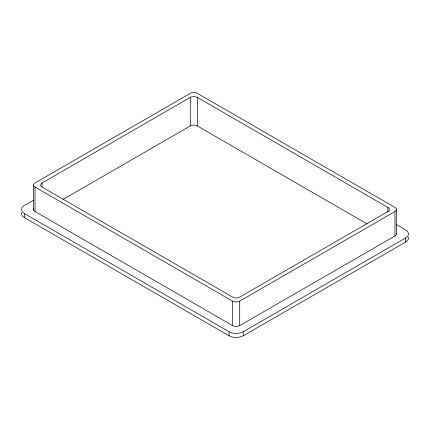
<?xml version="1.0" encoding="UTF-8"?>
<svg xmlns="http://www.w3.org/2000/svg" width="430" height="430" viewBox="0 0 430 430"><rect width="100%" height="100%" fill="white"/><g stroke="black" fill="none" stroke-linecap="round" stroke-linejoin="round"><path stroke-width="0.64" d="M387.93 207.448A4.993 2.881 0 0 1 387.93 211.522L239.703 297.098A4.993 2.881 0 0 1 232.646 297.098L42.07 187.072A4.993 2.881 0 0 1 42.07 182.997L190.297 97.416A4.993 2.881 0 0 1 197.354 97.416L387.93 207.448L387.93 212.092M33.701 200.052L24.424 205.411A9.981 5.762 0 0 0 24.424 213.559L24.424 217.634L229.115 335.814A9.981 5.762 0 0 0 243.235 335.814L405.576 242.085A9.981 5.762 0 0 0 408.414 237.258M62.995 199.439L190.297 125.947A4.993 2.881 0 0 1 197.354 125.947L367.016 223.896M35.013 187.072L232.646 301.172A4.993 2.881 0 0 0 239.703 301.172L394.987 211.522A4.993 2.881 0 0 0 394.987 207.448L197.354 93.342A4.993 2.881 0 0 0 190.297 93.342L35.013 182.997A4.993 2.881 0 0 0 35.013 187.072L35.013 211.522L232.646 325.623A4.993 2.881 0 0 0 239.703 325.623L394.987 235.973A4.993 2.881 0 0 0 396.283 233.189M24.424 213.559L229.115 331.74A9.981 5.762 0 0 0 243.235 331.74L405.576 238.01A9.981 5.762 0 0 0 405.576 229.862L396.272 224.487M405.576 238.01L405.576 242.085M396.449 209.485L396.449 233.936M394.987 211.522L394.987 235.973M243.235 331.74L243.235 335.814M239.703 301.172L239.703 325.623M232.646 301.172L232.646 325.623M229.115 331.74L229.115 335.814M197.354 97.416L197.354 125.947M190.297 97.416L190.297 125.947M42.07 182.997L42.07 186.975M33.551 185.034L33.551 209.485M24.424 217.634A9.981 5.762 0 0 1 21.586 212.807M35.013 211.522A4.993 2.881 0 0 1 33.717 208.738"/></g></svg>
